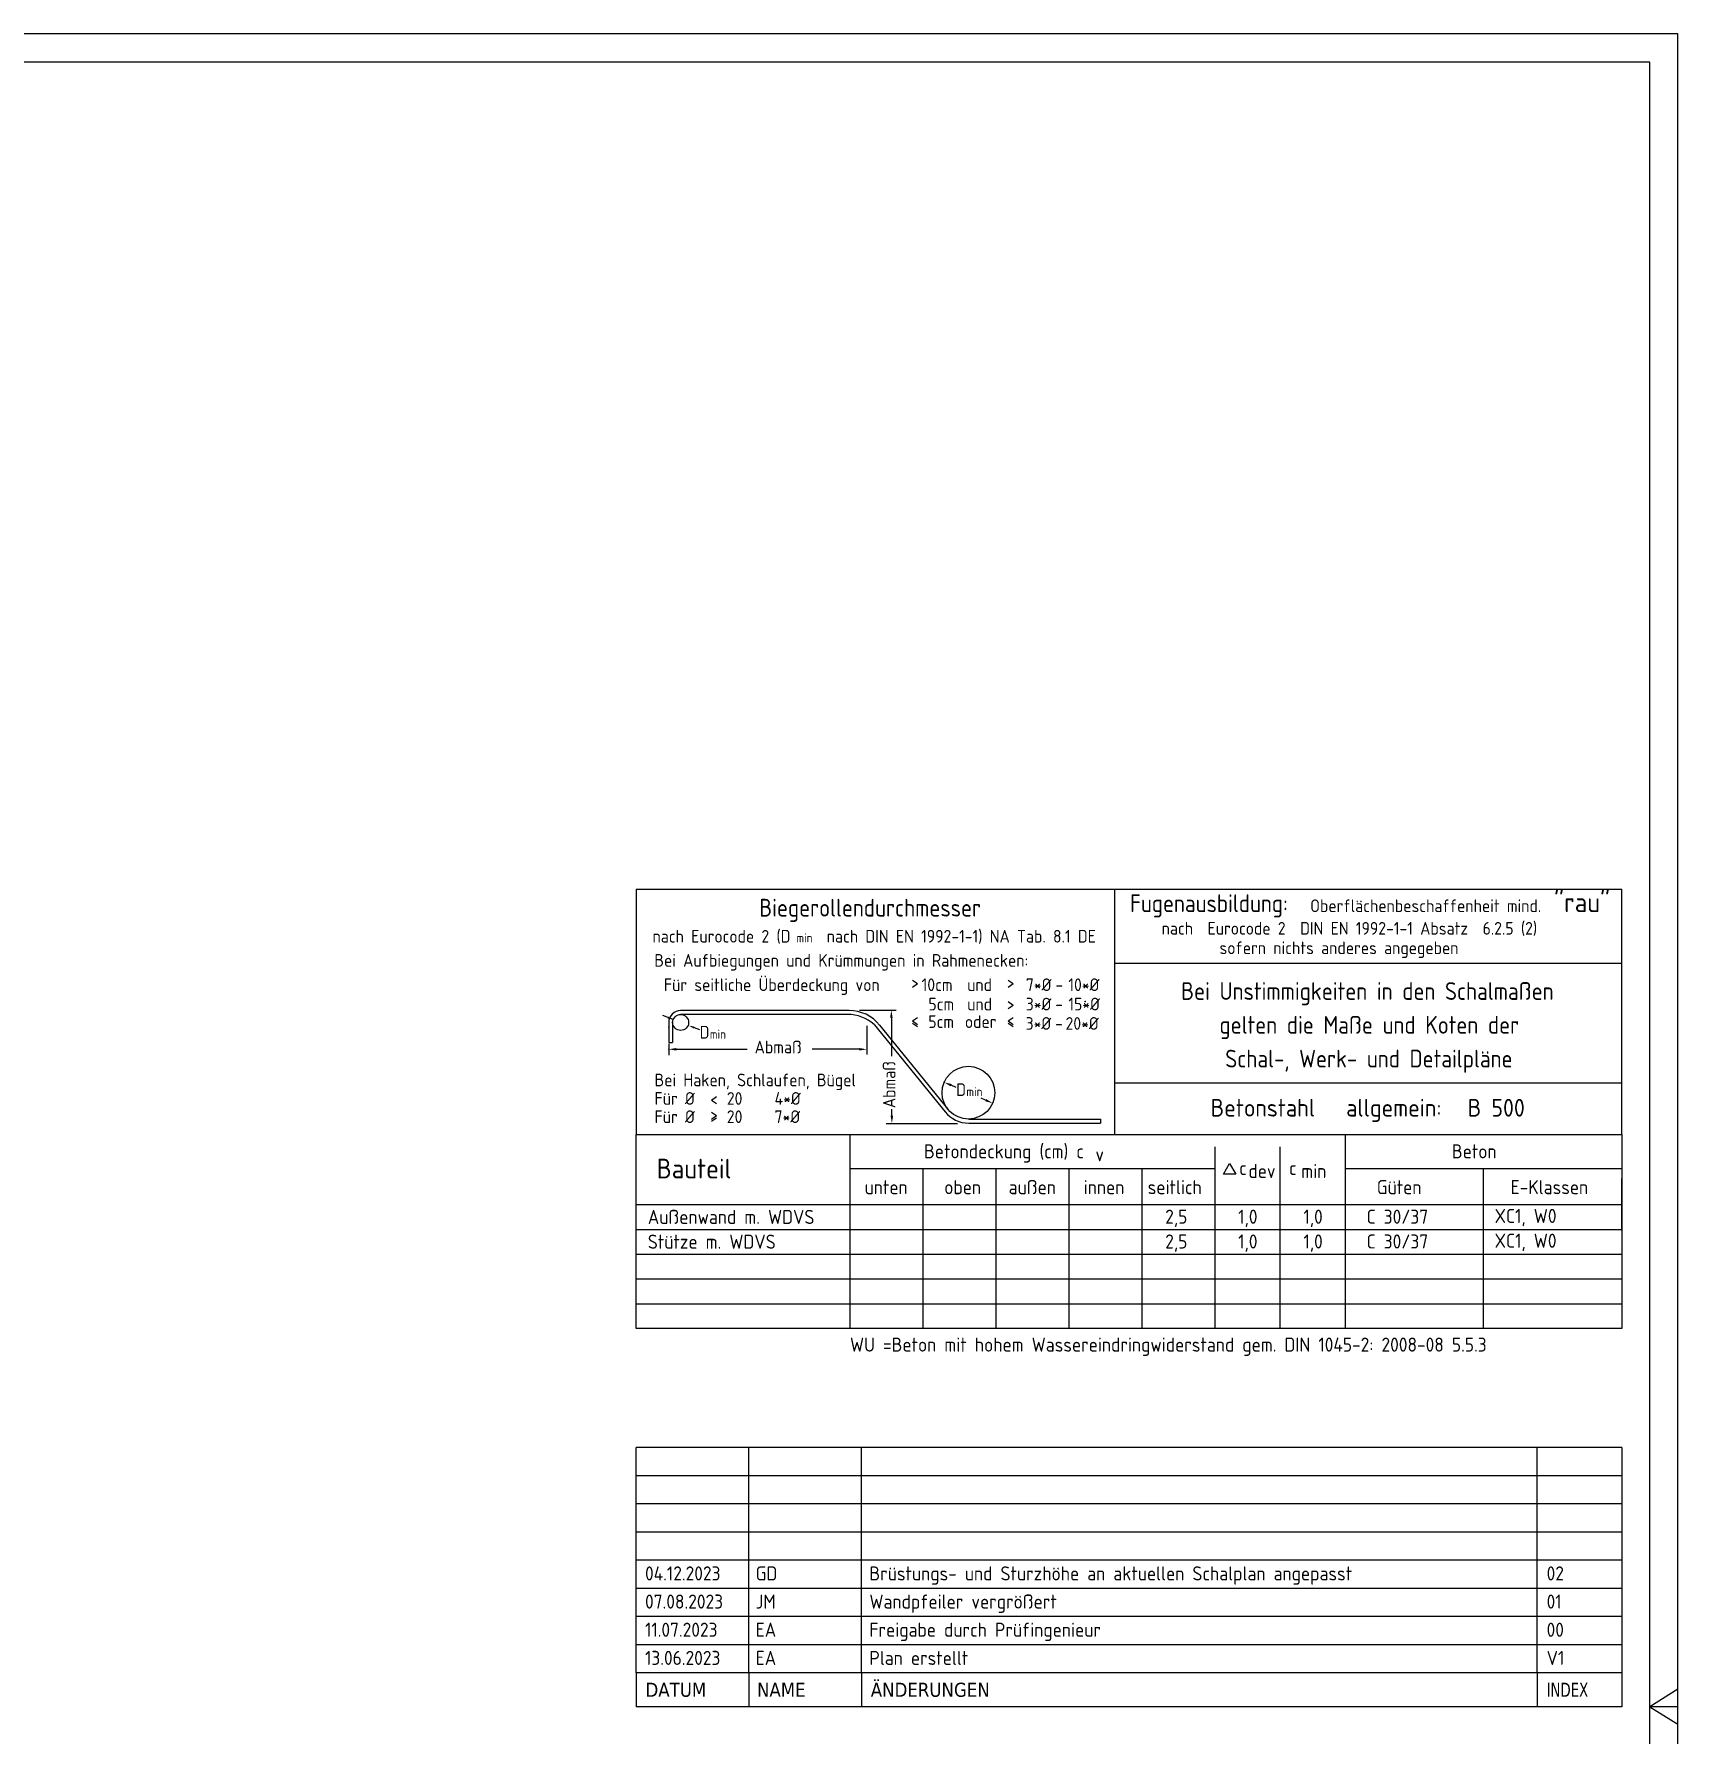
# Model space of a CAD drawing. Extents: x 44 to 147, y 27 to 70.
# Drawn here: x 98.24 to 112.84, y 50.64 to 65.73 of the extents above; entities that cross this region are included whole.
import ezdxf
from ezdxf.enums import TextEntityAlignment as Align

# ---------------------------------------------------------------- set-up
doc = ezdxf.new("R2010")
doc.units = 0
doc.header["$LTSCALE"] = 0.5
doc.linetypes.add('AUSGEZOGEN', pattern=[1000.01, 1000, 0.01])
for name, color, linetype in [('BET-ANS', 7, 'Continuous'), ('RAHMEN', 7, 'Continuous'), ('STEMPEL', 7, 'Continuous'), ('TEXT', 7, 'Continuous')]:
    doc.layers.add(name, color=color, linetype=linetype)
doc.layers.add('NOPLOT', color=7, linetype='Continuous', plot=False)
doc.styles.add('helv', font='tahoma.ttf')
doc.styles.add('txt', font='isocp.shx')

# ---------------------------------------------------------------- blocks, each defined once
blk = doc.blocks.new('Plankopf-ER')
at = {"layer": 'RAHMEN', "color": 7, "linetype": 'Continuous'}
for p, q in [((-0.5, 4.6), (-18, 4.6)), ((-18, 4.1), (-18, 4.6)), ((-16, 4.1), (-16, 4.6)), ((-14, 4.1), (-14, 4.6)), ((-2, 4.1), (-2, 4.6)), ((-0.5, 4.6), (-0.5, 4.1)), ((-0.5, 4.1), (-18, 4.1)), ((-18, 3.6), (-18, 4.1)), ((-16, 3.6), (-16, 4.1)), ((-14, 3.6), (-14, 4.1)), ((-2, 3.6), (-2, 4.1)), ((-0.5, 4.1), (-0.5, 3.6)), ((-0.5, 3.6), (-18, 3.6)), ((-18, 3.1), (-18, 3.6)), ((-16, 3.1), (-16, 3.6)), ((-14, 3.1), (-14, 3.6)), ((-2, 3.1), (-2, 3.6)), ((-0.5, 3.6), (-0.5, 3.1)), ((-0.5, 3.1), (-18, 3.1)), ((-18, 2.6), (-18, 3.1)), ((-16, 2.6), (-16, 3.1)), ((-14, 2.6), (-14, 3.1)), ((-2, 2.6), (-2, 3.1)), ((-0.5, 3.1), (-0.5, 2.6)), ((-0.5, 2.6), (-18, 2.6)), ((-18, 2.1), (-18, 2.6)), ((-16, 2.1), (-16, 2.6)), ((-14, 2.1), (-14, 2.6)), ((-2, 2.1), (-2, 2.6)), ((-0.5, 2.6), (-0.5, 2.1)), ((-0.5, 2.1), (-18, 2.1)), ((-18, 1.6), (-18, 2.1)), ((-16, 1.6), (-16, 2.1)), ((-14, 1.6), (-14, 2.1)), ((-2, 1.6), (-2, 2.1)), ((-0.5, 2.1), (-0.5, 1.6)), ((-0.5, 1.6), (-18, 1.6)), ((-18, 1.1), (-18, 1.6)), ((-16, 1.1), (-16, 1.6)), ((-14, 1.1), (-14, 1.6)), ((-2, 1.1), (-2, 1.6)), ((-0.5, 1.6), (-0.5, 1.1)), ((-0.5, 1.1), (-18, 1.1)), ((-18, 0.6), (-18, 1.1)), ((-16, 0.6), (-16, 1.1)), ((-14, 0.6), (-14, 1.1)), ((-2, 0.6), (-2, 1.1)), ((-0.5, 1.1), (-0.5, 0.6)), ((-0.5, 0.6), (-18, 0.6)), ((-18, 0.6), (-18, 0)), ((-16, 0.6), (-16, 0)), ((-14, 0.6), (-14, 0)), ((-2, 0.6), (-2, 0)), ((-0.5, 0.6), (-0.5, 0)), ((-0.5, 0), (-18, 0))]:
    blk.add_line(p, q, dxfattribs=at)
at = {"layer": 'RAHMEN', "color": 7, "linetype": 'Continuous', "style": 'txt'}
for tag, p in [('INDEX-D8', (-17.841, 4.242)), ('INDEX-N8', (-15.876, 4.242)), ('INDEX-X8', (-13.857, 4.242)), ('INDEX8', (-1.833, 4.242)), ('INDEX-D7', (-17.841, 3.742)), ('INDEX-N7', (-15.876, 3.742)), ('INDEX-X7', (-13.857, 3.742)), ('INDEX7', (-1.833, 3.742)), ('INDEX-D6', (-17.841, 3.242)), ('INDEX-N6', (-15.876, 3.242)), ('INDEX-X6', (-13.857, 3.242)), ('INDEX6', (-1.833, 3.242)), ('INDEX-D5', (-17.841, 2.742)), ('INDEX-N5', (-15.876, 2.742)), ('INDEX-X5', (-13.857, 2.742)), ('INDEX5', (-1.833, 2.742)), ('INDEX-D4', (-17.841, 2.242)), ('INDEX-N4', (-15.876, 2.242)), ('INDEX-X4', (-13.857, 2.242)), ('INDEX4', (-1.833, 2.242)), ('INDEX-D3', (-17.841, 1.742)), ('INDEX-N3', (-15.876, 1.742)), ('INDEX-X3', (-13.857, 1.742)), ('INDEX3', (-1.833, 1.742)), ('INDEX-D2', (-17.841, 1.242)), ('INDEX-N2', (-15.876, 1.242)), ('INDEX-X2', (-13.857, 1.242)), ('INDEX2', (-1.833, 1.242)), ('INDEX-D1', (-17.841, 0.742)), ('INDEX-N1', (-15.876, 0.742)), ('INDEX-X1', (-13.857, 0.742)), ('INDEX1', (-1.833, 0.742))]:
    blk.add_attdef(tag, p, '', height=0.25, dxfattribs=at)
at = {"layer": 'STEMPEL', "color": 7, "linetype": 'Continuous', "style": 'helv'}
for s, p in [('DATUM', (-17.833, 0.176)), ('NAME', (-15.853, 0.176)), ('ÄNDERUNGEN', (-13.833, 0.176))]:
    blk.add_text(s, height=0.25, dxfattribs=at).set_placement(p)
at = {"layer": 'STEMPEL', "color": 7, "linetype": 'Continuous', "style": 'helv', "width": 0.8}
blk.add_text('INDEX', height=0.25, dxfattribs=at).set_placement((-1.833, 0.176))
blk = doc.blocks.new('A1-57-0')
at = {"layer": 'RAHMEN'}
for p, q in [((137.9, 59.4), (0, 59.4)), ((137.9, 0), (137.9, 59.4))]:
    blk.add_line(p, q, dxfattribs=at)
at = {"layer": 'RAHMEN', "color": 5}
for p, q in [((137.4, 58.9), (2, 58.9)), ((137.4, 0.5), (137.4, 58.9))]:
    blk.add_line(p, q, dxfattribs=at)
at = {"layer": 'RAHMEN', "color": 7, "linetype": 'Continuous'}
for p, q in [((137.9, 30.01), (137.4, 29.7)), ((137.4, 29.7), (137.9, 29.39))]:
    blk.add_line(p, q, dxfattribs=at)

msp = doc.modelspace()

# ---------------------------------------------------------------- linework, layer by layer
at = {"layer": 'RAHMEN', "color": 5, "linetype": 'Continuous'}
for p, q in [((103.5878, 58.1378), (112.3378, 58.1378)), ((103.5878, 58.1378), (103.5878, 55.9587)), ((107.837, 55.9587), (107.837, 58.1378)), ((112.3378, 55.9587), (112.3378, 58.1378)), ((112.3378, 55.1052), (112.3378, 55.5675))]:
    msp.add_line(p, q, dxfattribs=at)
at = {"layer": 'RAHMEN', "color": 7, "linetype": 'AUSGEZOGEN'}
for p, q in [((107.837, 57.4803), (112.3378, 57.4803)), ((106.0859, 57.2951), (106.0422, 57.3256)), ((106.0859, 57.2951), (106.0422, 57.2645)), ((106.9358, 57.2951), (106.8921, 57.3256)), ((106.9358, 57.2951), (106.8921, 57.2645)), ((106.9363, 57.1053), (106.8926, 57.1359)), ((106.9363, 57.1053), (106.8926, 57.0748)), ((106.0422, 56.9672), (106.0859, 56.9978)), ((106.0422, 56.9672), (106.0859, 56.9367)), ((106.0422, 56.9478), (106.0859, 56.9173)), ((106.8921, 56.9672), (106.9358, 56.9978)), ((106.8921, 56.9672), (106.9358, 56.9367)), ((106.8921, 56.9478), (106.9358, 56.9173)), ((104.2572, 56.2645), (104.3009, 56.295)), ((107.837, 56.4164), (112.3378, 56.4164)), ((104.2572, 56.2645), (104.3009, 56.2339)), ((104.3009, 56.1236), (104.2572, 56.1542)), ((104.3009, 56.1236), (104.2572, 56.093)), ((104.3009, 56.1042), (104.2572, 56.0736)), ((103.5878, 55.3362), (112.3378, 55.3362)), ((103.5878, 55.1162), (112.3378, 55.1162)), ((103.5878, 54.8962), (112.3378, 54.8962)), ((103.5878, 54.6762), (112.3378, 54.6762)), ((103.5878, 54.4562), (112.3378, 54.4562))]:
    msp.add_line(p, q, dxfattribs=at)
at = {"layer": 'RAHMEN', "color": 7, "linetype": 'Continuous'}
for p, q in [((105.479, 57.0596), (103.9835, 57.0596)), ((105.5704, 57.063), (105.8966, 57.063)), ((103.9175, 56.9791), (103.8242, 57.015)), ((103.8772, 56.9533), (103.8772, 56.7762)), ((103.9126, 56.9533), (103.9126, 56.7762)), ((105.4663, 57.0242), (103.9835, 57.0242)), ((104.1033, 56.9076), (104.1503, 56.8895)), ((105.6371, 56.9236), (105.6371, 56.6702)), ((105.7015, 56.9349), (106.3315, 56.1596)), ((105.75, 56.9306), (106.3562, 56.1846)), ((105.8543, 56.9956), (105.8543, 56.6547)), ((103.8772, 56.7762), (103.9126, 56.7762)), ((103.8772, 56.7648), (103.8772, 56.6644)), ((103.9447, 56.7152), (104.5729, 56.7152)), ((105.5696, 56.7152), (105.1512, 56.7152)), ((106.4289, 56.3769), (106.3851, 56.3958)), ((105.8588, 56.1252), (105.8588, 56.1843)), ((106.691, 56.2639), (106.6501, 56.2815)), ((105.8076, 56.0577), (106.441, 56.0577)), ((106.541, 56.0958), (107.7103, 56.0953)), ((106.541, 56.0599), (107.7103, 56.0599)), ((107.7103, 56.0953), (107.7103, 56.0599)), ((105.4885, 54.2621), (105.4885, 55.9587)), ((108.7276, 54.2362), (108.7276, 55.8491)), ((109.3069, 54.2362), (109.3069, 55.8491)), ((109.8862, 54.2362), (109.8862, 55.9587)), ((106.1364, 54.2362), (106.1364, 55.6568)), ((106.7842, 54.2362), (106.7842, 55.6568)), ((107.432, 54.2362), (107.432, 55.6568)), ((108.0798, 54.2362), (108.0798, 55.6568)), ((111.112, 54.2362), (111.112, 55.6568)), ((105.4885, 54.2362), (105.4885, 55.3362)), ((108.7276, 54.2362), (108.7276, 55.3362)), ((112.8378, 50.8787), (112.5878, 50.8787))]:
    msp.add_line(p, q, dxfattribs=at)
at = {"layer": 'RAHMEN', "color": 1, "linetype": 'Continuous'}
for p, q in [((105.4885, 55.6568), (108.7276, 55.6568)), ((109.8862, 55.6568), (112.3378, 55.6568))]:
    msp.add_line(p, q, dxfattribs=at)
at = {"layer": 'RAHMEN', "color": 5, "linetype": 'AUSGEZOGEN'}
msp.add_lwpolyline([(103.5878, 55.9587), (112.3378, 55.9587), (112.3378, 54.2362), (103.5878, 54.2362)], close=True, dxfattribs=at)
at = {"layer": 'RAHMEN', "color": 1, "linetype": 'Continuous'}
msp.add_lwpolyline([(108.8564, 55.7014), (108.9109, 55.607), (108.8019, 55.607)], close=True, dxfattribs=at)
at = {"layer": 'RAHMEN', "color": 7, "linetype": 'Continuous'}
for centre, radius in [((103.9835, 56.9533), 0.0709), ((106.538, 56.3299), 0.2341)]:
    msp.add_circle(centre, radius, dxfattribs=at)
for centre, radius, start, end in [((103.9835, 56.9533), 0.1063, 89.99998, 180), ((105.479, 56.7105), 0.3491, 39.09564, 90), ((105.4663, 56.6699), 0.3543, 48.41068, 90), ((106.541, 56.3299), 0.27, 219.09564, 270)]:
    msp.add_arc(centre, radius, start, end, dxfattribs=at)
for p in [(107.5753, 57.1404), (103.8772, 56.9123), (103.8772, 56.7152), (106.3231, 56.4225), (106.753, 56.2372)]:
    msp.add_point(p, dxfattribs=at)
for points in [[(105.8655, 56.9956), (105.843, 56.9956), (105.8543, 57.0631)], [(103.8655, 56.9898), (103.8717, 57.0061), (103.9175, 56.9791)], [(104.1001, 56.8995), (104.1064, 56.9158), (104.0544, 56.9264)], [(103.9447, 56.7039), (103.9447, 56.7264), (103.8772, 56.7152)], [(105.5696, 56.7039), (105.5696, 56.7264), (105.6371, 56.7152)], [(106.3806, 56.3855), (106.3895, 56.4061), (106.3231, 56.4225)], [(106.6865, 56.2536), (106.6954, 56.2742), (106.753, 56.2372)], [(105.87, 56.1252), (105.8475, 56.1252), (105.8588, 56.0577)]]:
    msp.add_solid(points, dxfattribs=at)

# ---------------------------------------------------------------- block references
at = {"layer": 'BET-ANS', "xscale": 0.5, "yscale": 0.5, "zscale": 0.5}
msp.add_blockref('Plankopf-ER', (112.5878, 50.8787), dxfattribs=at).add_auto_attribs({'INDEX1': 'V1', 'INDEX-N1': 'EA', 'INDEX-D1': '13.06.2023', 'INDEX-X1': 'Plan erstellt', 'INDEX2': '00', 'INDEX-N2': 'EA', 'INDEX-D2': '11.07.2023', 'INDEX-X2': 'Freigabe durch Prüfingenieur', 'INDEX3': '01', 'INDEX-N3': 'JM', 'INDEX-D3': '07.08.2023', 'INDEX-X3': 'Wandpfeiler vergrößert', 'INDEX4': '02', 'INDEX-N4': 'GD', 'INDEX-D4': '04.12.2023', 'INDEX-X4': 'Brüstungs- und Sturzhöhe an aktuellen Schalplan angepasst'})
at = {"layer": 'RAHMEN', "color": 7, "linetype": 'AUSGEZOGEN', "xscale": 0.5, "yscale": 0.5, "zscale": 0.5}
msp.add_blockref('A1-57-0', (43.8878, 36.0287), dxfattribs=at)

# ---------------------------------------------------------------- texts
at = {"layer": 'NOPLOT', "color": 191, "linetype": 'Continuous', "style": 'txt'}
msp.add_text('WU =Beton mit hohem Wassereindringwiderstand gem. DIN 1045-2: 2008-08 5.5.3', height=0.125, dxfattribs=at).set_placement((105.4868, 54.0309))
at = {"layer": 'RAHMEN', "color": 1, "linetype": 'Continuous', "style": 'txt', "width": 0.95}
for s, p in [('Biegerollendurchmesser', (105.6657, 57.8935)), ('Fugenausbildung:', (108.6739, 57.933)), ('Bei Unstimmigkeiten in den Schalmaßen', (110.0803, 57.1536)), ('gelten die Maße und Koten der', (110.0973, 56.8536)), ('Schal-, Werk- und Detailpläne', (110.0938, 56.5536))]:
    msp.add_text(s, height=0.1575, dxfattribs=at).set_placement(p, align=Align.CENTER)
at = {"layer": 'RAHMEN', "color": 7, "linetype": 'Continuous', "style": 'txt'}
for s, p in [('Oberflächenbeschaffenheit mind.', (109.5723, 57.933)), ('nach  Eurocode 2  DIN EN 1992-1-1 Absatz  6.2.5 (2)', (108.254, 57.7331)), ('sofern nichts anderes angegeben', (108.7673, 57.5599)), ('Bei Aufbiegungen und Krümmungen in Rahmenecken:', (103.7496, 57.4482)), ('10cm', (106.1228, 57.2321)), ('und', (106.5272, 57.2321)), ('7*%%C', (107.0488, 57.2321)), ('-', (107.3103, 57.2321)), ('10*%%C', (107.4253, 57.2321)), ('5cm', (106.1832, 57.0602)), ('und', (106.5276, 57.0602)), ('3*%%C', (107.0473, 57.0602)), ('-', (107.3089, 57.0602)), ('15*%%C', (107.4253, 57.0602)), ('D', (104.1524, 56.8108)), ('5cm', (106.1823, 56.9042)), ('oder', (106.5069, 56.9042)), ('3*%%C', (107.0459, 56.8884)), ('-', (107.3074, 56.8884)), ('20*%%C', (107.4007, 56.8884)), ('Abmaß', (104.6404, 56.6787)), ('Bei Haken, Schlaufen, Bügel', (103.7518, 56.3865)), ('Für %%C', (103.7516, 56.2226)), ('20', (104.3936, 56.2226)), ('4*%%C', (104.8174, 56.2226)), ('D', (106.4296, 56.3004)), ('Für %%C', (103.7517, 56.0606)), ('20', (104.3937, 56.0606)), ('7*%%C', (104.8174, 56.0606))]:
    msp.add_text(s, height=0.1125, dxfattribs=at).set_placement(p)
msp.add_text('nach Eurocode 2 (D     nach DIN EN 1992-1-1) NA Tab. 8.1 DE', height=0.1125, dxfattribs=at).set_placement((105.7018, 57.6625), align=Align.CENTER)
msp.add_text('Für seitliche Überdeckung von', height=0.1125, dxfattribs=at).set_placement((105.7505, 57.2321), align=Align.RIGHT)
msp.add_text('Abmaß', height=0.1125, rotation=90, dxfattribs=at).set_placement((105.8907, 56.1929))
at = {"layer": 'RAHMEN', "color": 1, "linetype": 'Continuous', "style": 'txt'}
for s, height, p in [('Betonstahl', 0.1575, (108.6886, 56.1177)), ('allgemein:', 0.1575, (109.8919, 56.1177)), ('B 500 ', 0.1575, (110.9706, 56.1177)), ('Betondeckung (cm) c', 0.125, (106.1441, 55.7469)), ('Beton', 0.125, (110.8304, 55.7469)), ('Bauteil', 0.175, (103.7705, 55.5685)), ('v', 0.125, (107.6658, 55.7204)), ('dev', 0.125, (109.024, 55.5721)), ('min', 0.125, (109.4933, 55.5721)), ('c', 0.125, (108.9425, 55.5986)), ('c', 0.125, (109.3847, 55.5986))]:
    msp.add_text(s, height=height, dxfattribs=at).set_placement(p)
at = {"layer": 'TEXT', "color": 1, "style": 'txt'}
msp.add_text('"rau"', height=0.175, dxfattribs=at).set_placement((111.7372, 57.9326))
at = {"layer": 'TEXT', "color": 7, "linetype": 'AUSGEZOGEN', "style": 'txt'}
for s, height, p in [('min', 0.08016, (105.0115, 57.6648)), ('min', 0.08016, (104.243, 56.8094)), ('min', 0.08016, (106.5202, 56.299)), ('unten', 0.125, (105.6166, 55.4287)), ('oben', 0.125, (106.3241, 55.4287)), ('außen', 0.125, (106.8955, 55.4287)), ('innen', 0.125, (107.5621, 55.4287)), ('seitlich', 0.125, (108.1298, 55.4287)), ('Güten', 0.125, (110.1642, 55.4287)), ('E-Klassen', 0.125, (111.3517, 55.4287)), ('Außenwand m. WDVS', 0.125, (103.6922, 55.1646)), ('2,5', 0.125, (108.2854, 55.1665)), ('1,0', 0.125, (108.9332, 55.1665)), ('1,0', 0.125, (109.5125, 55.1665)), ('C 30/37', 0.125, (110.0733, 55.1665)), ('XC1, W0', 0.125, (111.2094, 55.1733)), ('Stütze m. WDVS', 0.125, (103.6922, 54.9446)), ('2,5', 0.125, (108.2854, 54.9465)), ('1,0', 0.125, (108.9332, 54.9465)), ('1,0', 0.125, (109.5125, 54.9465)), ('C 30/37', 0.125, (110.0733, 54.9465)), ('XC1, W0', 0.125, (111.2094, 54.9533))]:
    msp.add_text(s, height=height, dxfattribs=at).set_placement(p)

doc.saveas('drawing.dxf')
